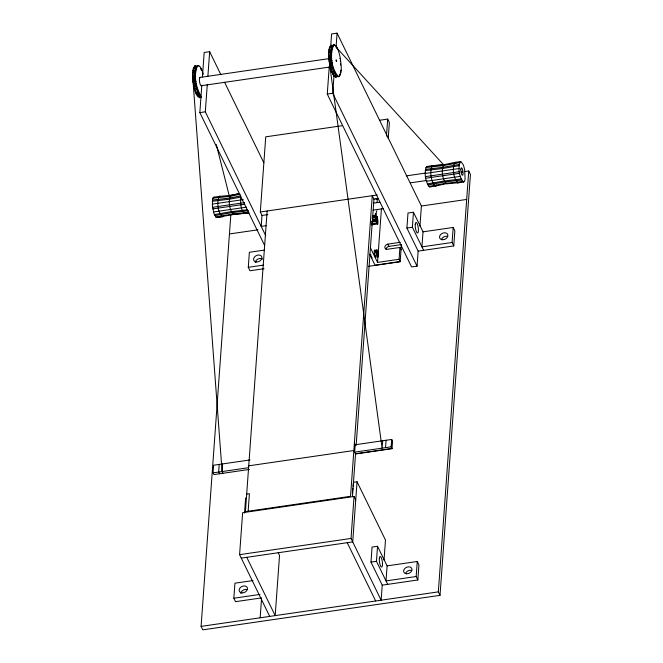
<?xml version="1.0" encoding="UTF-8"?>
<svg xmlns="http://www.w3.org/2000/svg" width="663" height="663" viewBox="0 0 663 663"><rect width="100%" height="100%" fill="white"/><g stroke="black" fill="none" stroke-linecap="round" stroke-linejoin="round"><path stroke-width="0.99" d="M377.67 224.061C378.241 222.262 377.893 219.478 377.148 216.561M373.642 215.558L374.197 216.842L374.322 215.276M376.128 251.65L375.589 251.733L375.515 250.912L376.054 250.829L378.241 255.305L377.703 255.379L375.515 250.912M376.012 251.426L376.004 251.94A3.763 0.994 81.7 0 0 376.916 256.316A3.763 0.994 81.7 0 0 378.134 256.316L376.012 251.426L375.473 251.501M377.703 255.379L377.653 255.976L378.192 255.893M378.241 255.305L378.25 254.791A3.763 0.994 81.7 0 0 377.338 250.407A3.763 0.994 81.7 0 0 376.112 250.407L376.054 250.829M377.123 216.561L376.791 217.58L376.203 215.798L375.871 220.398L376.534 221.202L376.692 223.282L377.065 222.304L377.62 224.111M197.201 66.69L195.759 65.869L194.615 66.118C191.358 70.46 192.809 76.643 193.057 81.698L222.097 471.55L222.934 473.283M198.254 65.513L197.599 65.687C193.223 75.093 196.082 87.632 201.038 96.466L200.541 96.541C194.458 88.535 191.64 74.679 197.102 65.753C199.803 64.701 201.046 68.413 201.917 70.253A16.045 4.251 81.7 0 1 203.251 74.306M214.431 197.251L213.179 197.591L212.599 199.024L212.375 205.687L213.884 213.337L216.246 217.497L233.915 214.406L249.064 212.881M212.4 200.06L229.506 198.071L240.586 195.958C240.71 201.544 239.716 215.608 248.642 212.989M333.24 46.054L331.807 45.233L330.663 45.482C327.099 50.62 328.956 57.731 329.486 63.549L382.103 448.147L382.708 440.746M334.293 44.877L333.646 45.051C329.594 54.548 331.376 69.118 338.52 76.651L339.166 76.477C342.721 71.339 340.865 64.236 340.334 58.41A16.045 4.251 81.7 0 0 337.964 49.626C337.086 47.777 335.843 44.065 333.149 45.125C327.936 54.217 329.867 69.905 338.022 76.726L338.52 76.651M427.428 166.579L426.558 166.546C423.939 172.687 425.091 182.093 429.699 186.966L435.757 186.03L436.453 185.06M460.793 161.515L460.379 161.631C457.76 167.764 458.912 177.178 463.52 182.043L464.639 180.958L465.095 179.093L464.697 170.258A10.368 2.751 81.7 0 0 463.164 164.581L460.793 161.515L454.743 162.443C452.116 168.584 453.277 177.999 457.884 182.864L463.943 181.927M377.106 202.497L377.28 198.593M249.396 469.437L213.917 474.6L213.072 472.868L213.561 465.235L250.059 459.923M219.18 464.415L218.691 472.048L219.536 473.78M222.097 471.55L222.577 463.926M264.67 245.525L199.845 112.611L201.825 85.129M202.414 76.974L204.187 52.485L209.657 51.689L220.953 74.844M265.714 235.655L205.315 111.815L207.304 84.334M207.892 76.179L209.657 51.689M464.655 171.584L468.741 170.988L470.432 174.452L440.017 595.333L202.779 629.85L201.088 626.394L230.84 214.655M264.048 268.722L249.976 270.769L248.285 267.313L249.371 252.28L264.446 250.084M266.078 225.693L261.205 226.406L261.993 215.45L260.31 211.986L265.739 136.835L342.597 125.647M261.587 597.893L235.522 601.681L233.84 598.225L234.926 583.191L253.009 580.564M269.708 616.408L239.592 554.658L242.625 512.698L354.05 496.479L355.741 499.943M244.531 513.129L245.625 497.988M267.139 211L245.418 511.621L350.536 496.33L372.258 195.701L373.94 199.157L356.147 445.445M248.144 511.231L249.412 493.736L246.677 494.134M260.153 617.8L261.52 598.888M418.146 251.12L453.765 245.94L452.083 242.484L421.933 246.868L423.019 231.835L413.463 212.243L407.985 213.038L406.9 228.072L418.146 251.12L417.06 266.153L411.582 266.949L327.265 94.071L329.246 66.59M330.738 45.971L331.608 33.946L337.086 33.15L421.403 206.027L419.952 226.066M417.06 266.153L332.735 93.276L333.986 75.972M336.066 47.181L337.086 33.15M352.443 496.703L355.534 453.989L353.843 450.533L248.724 465.824M382.228 585.164L417.847 579.976L416.165 576.52L386.015 580.904L387.101 565.879L377.545 546.287L372.067 547.083L370.982 562.108L382.228 585.164L381.142 600.197L351.025 538.447L354.05 496.479M353.081 486.203L353.487 482.299L357.05 481.777L352.708 541.903L241.282 558.113M386.463 136.081L387.689 119.091L379.493 120.276M369.697 254.202L375.067 265.208L400.187 261.554L399.085 259.283L377.554 262.415L381.416 208.92M388.22 138.542L389.372 122.547L387.689 119.091M387.698 584.368L376.46 561.312L377.545 546.287M399.085 259.283L399.938 247.465L387.341 249.271A3.298 2.445 -26 0 1 384.83 247.1A3.298 2.445 -26 0 1 387.714 244.15L400.311 242.293M355.534 453.989L392.032 448.677L392.571 441.16L391.725 439.436L355.227 444.749L354.39 443.017M384.034 560.111L385.485 540.072L357.05 481.777M423.616 250.324L412.378 227.276L413.463 212.243M416.165 576.52L417.251 561.486L387.101 565.879M417.847 579.976L418.933 564.951L417.251 561.486M452.083 242.484L453.169 227.45L423.019 231.835M453.765 245.94L454.851 230.906L453.169 227.45M440.017 595.333L438.334 591.868L468.741 170.988M355.227 444.749L354.63 452.149L391.129 446.837L392.032 448.677M385.51 447.649L386.106 440.249M391.129 446.837L391.725 439.436M352.376 493.032L352.882 488.15M377.272 198.734L377.272 198.693A6.431 1.707 81.7 0 1 375.946 198.668M375.548 213.685C374.968 214.481 375.432 218.044 374.38 215.301M376.12 214.364C376.244 212.649 376.302 211.754 376.982 210.71M373.601 215.558C373.335 219.47 373.12 213.262 372.507 216.544M375.871 220.282L372.291 220.779M332.478 63.118L329.486 63.549L331.168 70.427L333.34 75.292L334.094 76.27L335.544 75.068L338.022 76.726L339.249 75.988L340.152 73.767M329.577 46.982L331.326 47.686L333.646 45.051M337.492 75.673L336.025 77.016L334.094 76.27M200.839 96.475L199.986 97.652C194.317 95.538 194.441 86.836 193.057 81.698L196.049 81.267M336.887 75.839L336.025 77.016C328.889 69.482 327.099 54.913 331.16 45.407L332.942 46.128L333.796 44.943L334.5 45.167M199.48 97.718L200.715 96.989M198.452 65.794L197.756 65.579L196.894 66.764L195.113 66.043C191.052 75.549 192.842 90.118 199.986 97.652L201.212 96.914M335.528 77.082L336.763 76.353M337.26 76.278L336.182 76.908M220.066 196.43L219.188 196.405C216.569 202.547 217.721 211.953 222.337 216.818L223.133 216.345M239.36 193.588L230.583 195.428C228.13 201.162 229.207 209.964 233.525 214.514L245.683 213.063M216.702 217.638L217.497 217.166M234.263 214.066L233.525 214.514M444.401 164.772L432.193 165.725C429.574 171.866 430.726 181.281 435.334 186.146L447.268 183.386M443.978 164.639L443.58 164.747C441.135 170.49 442.213 179.283 446.522 183.833L458.307 182.748L457.884 182.864M430.494 186.485L429.699 186.966M454.743 162.443L456.086 162.866M435.334 186.146L435.757 186.03M230.583 195.428L239.708 193.546M432.193 165.725L443.58 164.747L455.158 162.336M240.031 194.292L229.928 196.331L212.856 198.196M240.47 197.176L229.39 199.215L212.284 201.279M385.941 249.371A3.298 2.445 -26 0 1 388.816 246.412L401.413 244.556L400.17 261.736L368.578 266.335M330.663 45.482L332.337 46.286M194.615 66.118L196.289 66.922M197.599 65.687L195.278 68.322L193.538 67.618M335.238 45.764L335.735 45.689M332.569 46.543L332.072 46.617C329.975 56.305 331.417 67.386 336.58 75.905L337.077 75.831M199.19 66.399L199.687 66.325M196.521 67.178L196.024 67.253C194.077 77.09 195.055 89.016 201.27 97.146M336.738 48.059L337.235 47.985M328.873 49.866L330.663 50.388L331.865 49.435M201.187 68.62L200.69 68.695L201.419 70.328L201.917 70.253M192.834 70.502L194.624 71.024L195.817 70.071M328.691 51.747L330.489 52.145L331.674 51.316M192.643 72.383L194.441 72.781L195.626 71.952M328.666 56.164L331.649 55.725M192.618 76.8L195.61 76.361M199.953 77.422L328.757 58.675M339.837 58.477L340.334 58.41M329.105 61.062L332.088 60.631M340.227 60.971L340.724 60.897M193.447 84.184L196.43 83.753M201.37 85.718L330.174 66.971M330.53 68.289L332.213 67.609L333.522 67.858M194.491 88.925L196.165 88.245L197.475 88.494M341.138 70.212L340.641 70.278L340.45 72.168L340.948 72.093M331.865 72.342L333.456 71.397L334.848 71.902M195.817 92.977L197.408 92.033L198.801 92.538M332.594 73.974L334.135 72.922L335.577 73.535M196.546 94.61L198.096 93.558L199.53 94.171M339.746 75.052L340.243 74.977M198.046 96.906L199.497 95.704L200.185 96.268M338.669 76.552L339.166 76.477M200.135 97.544L200.632 97.478M199.845 112.611L205.315 111.815M327.265 94.071L332.735 93.276M213.552 197.226L219.61 196.289M426.558 166.546L432.616 165.617L433.536 166.148M425.861 167.515L442.934 165.651L459.683 162.592M425.406 169.38L442.503 167.399L459.227 164.457M425.281 170.598L442.395 168.535L459.103 165.675M212.268 204.121L243.271 199.613M406.22 175.894L425.613 173.068M425.265 173.449L459.086 168.526M212.55 207.295L244.49 202.646M425.555 176.615L459.376 171.692M212.798 208.895L244.738 204.254M425.795 178.223L459.616 173.3M410.546 182.831L426.873 180.452M213.469 211.961L246.354 207.179M426.475 181.281L460.296 176.358M214.331 214.572L231.304 211.646L247.216 209.79M427.328 183.9L444.309 180.966L461.15 178.977M214.804 215.632L231.752 212.632L248.625 210.71M427.801 184.952L444.749 181.952L461.622 180.029M215.773 217.116L232.655 214.016L248.658 212.326M428.77 186.436L445.652 183.336L462.592 181.513M217.116 217.53L222.76 216.71M260.31 211.986L377.255 194.972M261.993 215.45L267.852 214.597M373.94 199.157L377.943 198.577M373.808 203.085L379.949 202.19M373.153 210.113L383.156 208.663M229.439 233.956L257.957 229.812M421.403 206.027L466.686 199.439M373.501 216.345L376.302 215.898M372.299 216.975L374.247 216.66M372.158 217.82L375.747 217.298M372.134 218.177L375.722 217.655M372.589 219.644L376.178 219.121M372.606 219.975L376.194 219.453M372.366 221.218L375.954 220.688M371.993 221.724L376.476 221.069M371.172 222.113L376.551 221.326M371.255 223.812L376.634 223.025M371.388 224.077L376.766 223.298M371.288 224.906L377.678 223.978M406.9 228.072L412.378 227.276M248.285 267.313L263.36 265.117M375.631 251.136L376.17 251.062M377.587 255.156L378.125 255.073M378.084 255.669L377.653 255.976M213.072 472.868L248.55 467.705M355.418 453.757L391.916 448.445M239.592 554.658L351.025 538.447M370.982 562.108L376.46 561.312M233.84 598.225L259.971 594.421M201.088 626.394L438.334 591.868M219.188 196.405L230.973 195.32L231.843 195.817M376.078 214.381L375.623 213.718M195.262 65.944L196.704 66.764M332.014 45.523L332.743 46.128M336.249 47.346L443.58 164.747M399.938 247.465L401.04 249.727M387.714 244.15L388.816 246.412M370.294 247.539L377.554 262.415M224.566 82.253L263.866 162.825M347.238 542.699L375.664 600.993M278.178 552.71L279.529 555.486L275.186 615.612L246.752 557.318M216.32 144.526L229.398 196.372M340.5 63.449L340.608 65.065M441.425 239.418A4.384 3.249 -26 0 1 447.707 236.434M255.247 262.565A4.384 3.249 -26 0 1 258.056 259.009A4.384 3.249 -26 0 1 262.565 259.092M201.618 85.428A4.227 1.119 81.7 0 1 199.53 81.574A4.227 1.119 81.7 0 1 200.574 77.704M240.802 593.476A4.384 3.249 -26 0 1 247.282 589.581M405.507 573.454A4.384 3.249 -26 0 1 411.789 570.47M375.606 256.399A2.818 0.746 81.7 0 1 375.167 255.843M374.96 255.33A2.818 0.746 81.7 0 1 374.537 253.258M374.57 251.41A2.818 0.746 81.7 0 1 374.86 250.854M376.178 257.062A3.763 0.994 81.7 0 1 374.322 253.622A3.763 0.994 81.7 0 1 375.25 250.183M372.374 257.841A3.763 0.994 81.7 0 1 371.819 257.592M371.529 257.103A3.763 0.994 81.7 0 1 371.247 256.415M371.007 255.57A3.763 0.994 81.7 0 1 370.808 254.633M336.1 60.151C336.348 63.913 337.169 59.148 336.1 60.151M461.962 171.377L462.277 172.438L461.97 171.303M415.237 224.517A5.37 1.425 81.7 0 0 417.342 233.02A5.37 1.425 81.7 0 0 417.872 225.71A5.37 1.425 81.7 0 0 415.237 224.517M442.387 239.749A4.384 3.249 -26 0 0 447.815 234.785A4.384 3.249 -26 0 0 440.928 234.254A4.384 3.249 -26 0 0 442.387 239.749M256.424 261.976A4.384 3.249 -26 0 0 261.844 257.02A4.384 3.249 -26 0 0 254.965 256.49A4.384 3.249 -26 0 0 256.424 261.976M241.97 592.896A4.384 3.249 -26 0 0 247.39 587.932A4.384 3.249 -26 0 0 240.512 587.41A4.384 3.249 -26 0 0 241.97 592.896M379.319 558.553A5.37 1.425 81.7 0 0 381.424 567.064A5.37 1.425 81.7 0 0 381.954 559.754A5.37 1.425 81.7 0 0 379.319 558.553M406.469 573.785A4.384 3.249 -26 0 0 411.897 568.821A4.384 3.249 -26 0 0 405.01 568.299A4.384 3.249 -26 0 0 406.469 573.785M460.851 169.297A3.763 0.994 81.7 0 0 462.326 175.256A3.763 0.994 81.7 0 0 462.699 170.142A3.763 0.994 81.7 0 0 460.851 169.297M376.377 218.823A1.881 0.497 81.7 0 0 377.123 221.79A1.881 0.497 81.7 0 0 377.297 219.221A1.881 0.497 81.7 0 0 376.377 218.823"/></g></svg>
